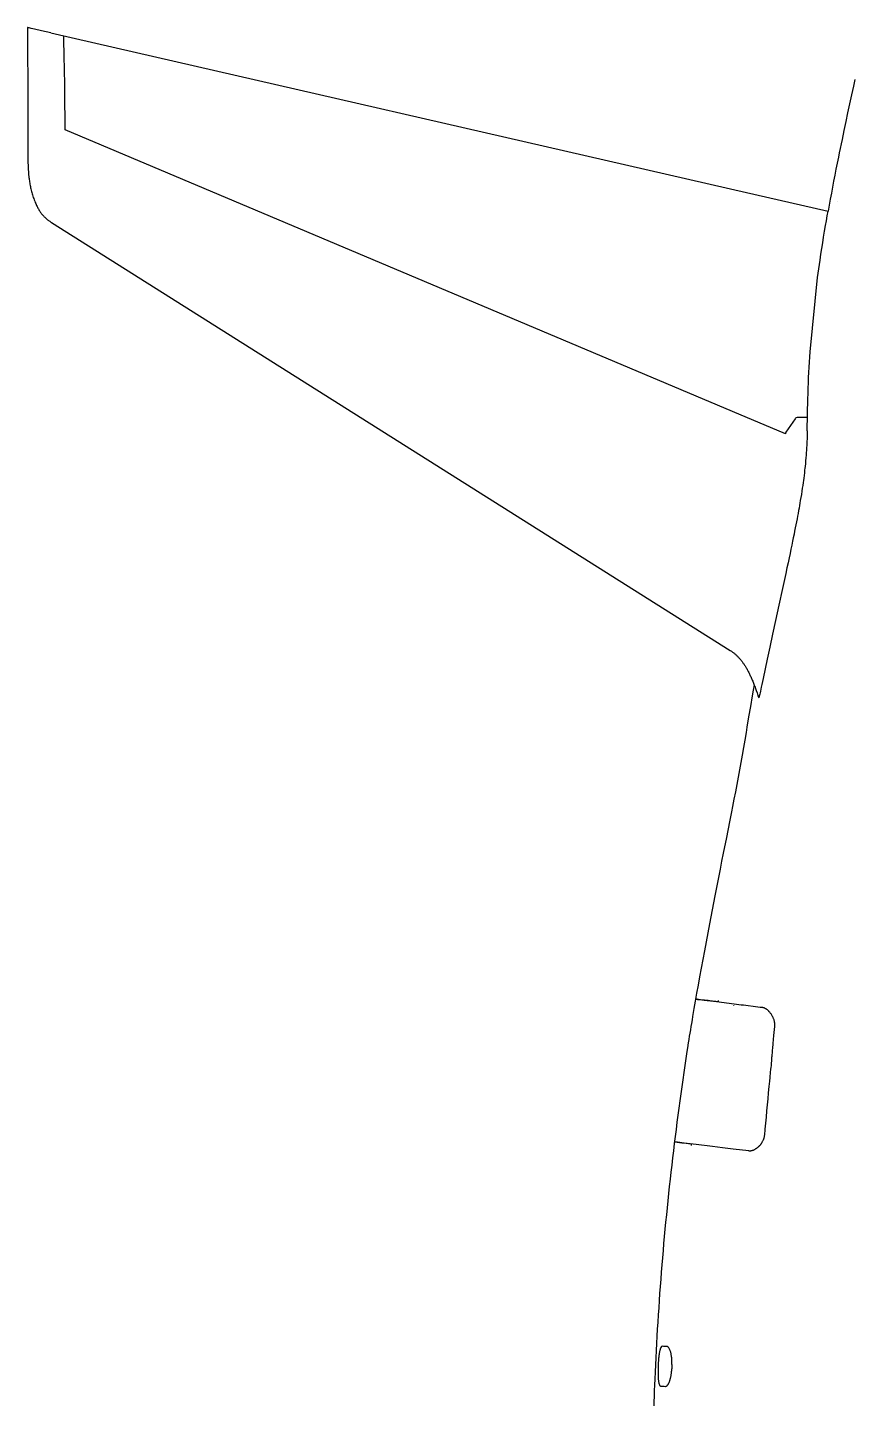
# Model space of a CAD drawing. Extents: x -62750 to 17911, y -49048 to 6133.
# Drawn here: x -6438 to -799, y -21692 to -12290 of the extents above; entities that cross this region are included whole.
import ezdxf

# ---------------------------------------------------------------- set-up
doc = ezdxf.new("R2010")
doc.units = 0
doc.layers.get('0').update_dxf_attribs({"linetype": 'CONTINUOUS'})

msp = doc.modelspace()

# ---------------------------------------------------------------- linework, layer by layer
at = {"color": 7}
for p, q in [((-6278.7, -12326.6), (-1642.9, -13390)), ((-6187.8, -12507.2), (-6190, -12347.4)), ((-1629.6, -14910.4), (-6181.7, -12988.4)), ((-1642.9, -13390.1), (-978.5, -13542.5)), ((-6275.7, -13619.9), (-1645.2, -16541)), ((-1269.7, -15062.4), (-1629.6, -14910.4)), ((-1203.1, -14959.7), (-1265.8, -15050.6)), ((-1125.3, -14950.2), (-1185, -14950.2))]:
    msp.add_line(p, q, dxfattribs=at)
at = {"color": 7, "ltscale": 0.003973}
msp.add_line((-912.9, -13477.7), (-912.9, -13477.5), dxfattribs=at)
at = {"color": 7, "ltscale": 0.003877}
msp.add_line((-912.9, -13477.6), (-912.9, -13477.7), dxfattribs=at)
at = {"color": 7, "ltscale": 2.74658e-05}
msp.add_line((-1203.1, -14959.7), (-1203.1, -14959.7), dxfattribs=at)
at = {"color": 7, "ltscale": 3.35693e-05}
msp.add_line((-1265.8, -15050.6), (-1265.8, -15050.6), dxfattribs=at)
at = {"color": 7, "ltscale": 0.160061}
msp.add_line((-1728, -18931.6), (-1729.3, -18937.9), dxfattribs=at)
at = {"color": 7, "ltscale": 0.155584}
msp.add_line((-1912, -19907.6), (-1913, -19913.8), dxfattribs=at)
at = {"color": 7, "ltscale": 0.153441}
msp.add_line((-2136.7, -21409.6), (-2137, -21415.8), dxfattribs=at)
at = {"color": 7}
for points in [[(-6438.1, -12290.2), (-6438.2, -12347.8), (-6438.1, -12404.9), (-6438, -12461.7), (-6437.8, -12518.3), (-6437.3, -12602.8), (-6437, -12659), (-6436.8, -12715.2), (-6436.7, -12771.4), (-6436.6, -12855.7), (-6436.5, -12967.9)], [(-6278.7, -12326.6), (-6343.2, -12311.8), (-6391.6, -12300.7), (-6412.5, -12295.9), (-6427, -12292.6), (-6434.2, -12291), (-6436.8, -12290.4), (-6438, -12290.2), (-6438.1, -12290.2), (-6438.1, -12290.2), (-6438.1, -12290.2)], [(-6182.7, -12880.1), (-6183.3, -12827.7), (-6184, -12777.9), (-6185, -12703.4), (-6187.1, -12554.3), (-6187.8, -12507.2)], [(-795.5, -12644.5), (-805.5, -12689.6), (-818.8, -12750.1), (-831.9, -12810.6), (-845, -12871.2), (-857.9, -12931.9), (-870.7, -12992.7), (-883.4, -13053.6), (-889.7, -13084), (-895.9, -13114.5), (-902.1, -13145), (-908.3, -13175.5), (-916.5, -13216.1), (-924.6, -13256.9), (-932.6, -13297.6), (-940.5, -13338.3), (-948.3, -13379.1), (-956, -13419.9), (-963.7, -13460.8), (-971.2, -13501.6), (-978.6, -13542.5)], [(-6181.7, -12988.4), (-6182.1, -12932.8), (-6182.7, -12880.1)], [(-6436.5, -12967.9), (-6436.4, -13011.2), (-6436.4, -13054), (-6436.5, -13096.8), (-6436.5, -13118.3), (-6436.5, -13139.8), (-6436.4, -13161.5), (-6436.3, -13172.4), (-6436.2, -13183.3), (-6436, -13194.3), (-6435.8, -13205.3), (-6435.5, -13216.4), (-6435.1, -13227.5), (-6434.6, -13238.8), (-6434.1, -13250), (-6433.4, -13261.4), (-6432.6, -13272.8), (-6431.7, -13284.3), (-6430.7, -13295.8), (-6429.5, -13307.5), (-6428.8, -13313.4), (-6428.1, -13319.2), (-6427, -13327.1), (-6425.9, -13335), (-6424.7, -13342.9), (-6423.4, -13350.9), (-6422.1, -13358.9), (-6420.6, -13366.9), (-6419, -13375), (-6417.3, -13383.2), (-6415.4, -13391.2), (-6413.5, -13399.5), (-6411.4, -13407.7), (-6409.2, -13415.9), (-6406.8, -13424.2), (-6404.4, -13432.5), (-6401.7, -13440.8), (-6398.9, -13449.2), (-6396, -13457.6), (-6392.9, -13465.9), (-6389.6, -13474.4), (-6386.2, -13482.8), (-6382.6, -13491.2), (-6379.7, -13497.6), (-6376.8, -13504), (-6373.7, -13510.3), (-6370.6, -13516.6)], [(-6370.6, -13516.6), (-6370.1, -13517.6), (-6369.1, -13519.4), (-6367.7, -13522.1), (-6366.2, -13524.9), (-6364.6, -13527.6), (-6361.7, -13532.7), (-6358.6, -13537.6), (-6355.5, -13542.5), (-6352.2, -13547.3), (-6349.1, -13551.7), (-6346.9, -13554.7), (-6344.6, -13557.7), (-6342.3, -13560.7), (-6340, -13563.6), (-6337.6, -13566.4), (-6335.1, -13569.3), (-6332.7, -13572.1), (-6330.1, -13574.8), (-6327.1, -13578), (-6324.1, -13581.2), (-6321, -13584.3), (-6317.8, -13587.3), (-6314.6, -13590.3), (-6311.3, -13593.2), (-6308, -13596.1), (-6304.6, -13599), (-6301.3, -13601.7), (-6297.9, -13604.4), (-6294.4, -13607), (-6290.9, -13609.6), (-6287.3, -13612.1), (-6283.7, -13614.6), (-6280.1, -13617), (-6276.3, -13619.5)], [(-1049.5, -13995.8), (-1045.4, -13965.9), (-1041.3, -13936), (-1037.1, -13906.2), (-1032.8, -13876.5), (-1029.9, -13856.8), (-1027, -13837.1), (-1021, -13797.7), (-1014.9, -13758.5), (-1008.6, -13719.4), (-1002.3, -13680.5), (-995.8, -13641.7), (-990.1, -13608.5), (-984.4, -13575.4), (-978.5, -13542.5)], [(-1120.6, -15042.2), (-1120.3, -15018.8), (-1120, -14995.4), (-1119.7, -14973.1), (-1119.3, -14950.9), (-1118.8, -14920.5), (-1118.1, -14890.1), (-1117.4, -14859.7), (-1116.4, -14823.3), (-1115.3, -14786.9), (-1114, -14750.5), (-1112.5, -14714.2), (-1111.7, -14696), (-1110.9, -14677.9), (-1109.2, -14642.8), (-1107.4, -14607.9), (-1105.4, -14572.9), (-1103.2, -14538), (-1100.9, -14503.1), (-1049.5, -13995.8)], [(-1120.6, -15042.2), (-1120.8, -15056.7), (-1121, -15071.2), (-1121.4, -15085.8), (-1121.9, -15100.3), (-1122.3, -15110), (-1122.7, -15119.7), (-1123.6, -15139.1), (-1124.7, -15158.5), (-1125.7, -15174.8), (-1126.8, -15191.2), (-1128.1, -15207.5), (-1129.7, -15226.7), (-1131.4, -15245.9), (-1133.2, -15265), (-1135.2, -15284.2), (-1136.6, -15297.5), (-1138.1, -15310.8), (-1140.3, -15329.1), (-1142.5, -15347.5), (-1144.9, -15365.8), (-1146.8, -15380.1), (-1148.7, -15394.3), (-1151.6, -15414.2), (-1154.5, -15434.1), (-1157.5, -15453.9), (-1160.8, -15475.2), (-1164.2, -15496.4), (-1167.7, -15517.6), (-1170.6, -15534.4), (-1173.5, -15551.2), (-1176.6, -15568.8), (-1179.8, -15586.3), (-1183.1, -15604.8), (-1186.5, -15623.3), (-1190.2, -15642.7), (-1193.9, -15662.1), (-1197.9, -15682.8), (-1202, -15703.5), (-1206.3, -15725.6), (-1210.8, -15747.7), (-1215.7, -15771.8), (-1220.6, -15795.8), (-1226, -15822.2), (-1231.6, -15848.5), (-1237.8, -15878.1), (-1244.1, -15907.7), (-1251.3, -15941.7), (-1258.6, -15975.7), (-1267.3, -16015.8), (-1276, -16056), (-1289.1, -16116.6), (-1314.2, -16232.1), (-1336.6, -16335.7), (-1356.8, -16429.3), (-1375.6, -16517.2), (-1393.4, -16600.8), (-1421.4, -16732.1)], [(-1645.2, -16541), (-1641.2, -16543.6), (-1637.1, -16546.3), (-1633.2, -16549), (-1629.3, -16551.8), (-1625.5, -16554.7), (-1621.7, -16557.6), (-1618, -16560.6), (-1614.4, -16563.6), (-1610.8, -16566.7), (-1607.2, -16569.9), (-1603.8, -16573.1), (-1600.3, -16576.3), (-1596.9, -16579.7), (-1593.6, -16583), (-1590.3, -16586.5), (-1587, -16590), (-1583.8, -16593.5), (-1580.7, -16597.1), (-1577.5, -16600.8), (-1574.4, -16604.5), (-1571.3, -16608.3), (-1568.3, -16612.2), (-1565.3, -16616.2), (-1562.3, -16620.1), (-1559.3, -16624.2), (-1556.4, -16628.4), (-1553.5, -16632.6), (-1550.6, -16636.9), (-1547.7, -16641.3), (-1544.9, -16645.8), (-1542, -16650.3), (-1539.2, -16655), (-1536.4, -16659.7), (-1533.6, -16664.5), (-1530.8, -16669.5), (-1528, -16674.5), (-1525.3, -16679.7), (-1522.5, -16684.9), (-1519.8, -16690.3), (-1517.1, -16695.7), (-1514.3, -16701.3), (-1511.6, -16707), (-1508.9, -16712.8), (-1506.2, -16718.7), (-1503.5, -16724.8), (-1500.8, -16731), (-1498.1, -16737.3), (-1495.4, -16743.7), (-1492.7, -16750.3), (-1490, -16756.8), (-1487.3, -16763.6), (-1484.7, -16770.4), (-1482, -16777.5), (-1479.3, -16784.6), (-1476.6, -16792), (-1473.9, -16799.4), (-1468.5, -16814.7), (-1462.9, -16830.6), (-1457.3, -16847.1), (-1451.7, -16864.3)], [(-1421.4, -16732.1), (-1430, -16771.9), (-1434.1, -16790.8), (-1437, -16804.4), (-1439.9, -16817.4), (-1442.5, -16828.7), (-1444.8, -16839.1), (-1446.6, -16846.3), (-1448.1, -16852.7), (-1449.1, -16856.7), (-1450, -16860), (-1450.5, -16861.6), (-1450.9, -16862.8), (-1451.2, -16863.7), (-1451.4, -16864.2), (-1451.5, -16864.3), (-1451.6, -16864.4), (-1451.6, -16864.4), (-1451.6, -16864.4), (-1451.6, -16864.3), (-1451.7, -16864.3)], [(-1483.2, -16774.2), (-1489.7, -16812.2), (-1496.2, -16850.3), (-1508.5, -16923.6), (-1520.4, -16994.3), (-1532.2, -17064.5), (-1538.1, -17099.5), (-1546.9, -17151.5), (-1555.9, -17203.4), (-1564.8, -17254.4), (-1573.9, -17305.4), (-1582.9, -17355.5), (-1592.1, -17405.6), (-1601.4, -17455.4), (-1610.9, -17505.1), (-1620.6, -17555.6), (-1630.4, -17606), (-1637.2, -17640.6), (-1650.8, -17709.6), (-1672, -17816.1), (-1693.5, -17924.3), (-1704.2, -17978.7), (-1715, -18033.2), (-1732.8, -18123.7), (-1750.4, -18214.3), (-1759.7, -18262.2), (-1768.9, -18310.1), (-1778.1, -18357.9), (-1787.2, -18405.7), (-1798.9, -18467.3), (-1810.6, -18529), (-1822.1, -18590.7), (-1833.1, -18649.7), (-1844, -18708.7), (-1854.8, -18767.8), (-1864.8, -18823.1), (-1874.7, -18878.5), (-1884.5, -18933.8), (-1893.3, -18984.3), (-1897.9, -19011.1), (-1902.5, -19038), (-1906.5, -19061.6), (-1910.4, -19085.2), (-1914.1, -19107.2), (-1917.7, -19129.2), (-1921.2, -19151.2), (-1924.8, -19173.2), (-1928.2, -19195.2), (-1931.7, -19217.3), (-1937.1, -19252.9), (-1940.7, -19276.7), (-1947.9, -19324.3)], [(-1796, -18929.7), (-1821.7, -18926.6), (-1849.5, -18923.3), (-1861.9, -18921.9), (-1870.2, -18920.8), (-1875.1, -18920.1), (-1876.3, -18919.9), (-1876.6, -18919.9), (-1876.7, -18919.9), (-1876.7, -18919.9), (-1876.7, -18919.9), (-1876.7, -18919.9), (-1876.7, -18919.9), (-1876.6, -18919.9), (-1875.1, -18920.1), (-1868.8, -18920.9), (-1854.9, -18922.7), (-1824.1, -18926.4), (-1739.2, -18936.8), (-1617.9, -18951.7), (-1570.1, -18957.6)], [(-1757.3, -18934.6), (-1765.9, -18933.5), (-1771.9, -18932.8), (-1783.8, -18931.2), (-1796, -18929.7)], [(-1570.2, -18957.6), (-1554.8, -18959.5), (-1457.9, -18971.4), (-1442.3, -18973.3), (-1428.2, -18975)], [(-1428.2, -18975), (-1425.6, -18975.4), (-1423, -18976), (-1420.4, -18976.6), (-1417.7, -18977.5), (-1415.1, -18978.5), (-1412.4, -18979.6), (-1409.8, -18980.9), (-1408.3, -18981.7), (-1406.7, -18982.5), (-1405.2, -18983.4), (-1403.7, -18984.4), (-1400.6, -18986.4), (-1397.6, -18988.6), (-1394.5, -18990.9), (-1392.4, -18992.8), (-1390.2, -18994.7), (-1388, -18996.7), (-1386.4, -18998.3), (-1384.8, -18999.9), (-1381.7, -19003.2), (-1378.6, -19006.7), (-1375.6, -19010.4), (-1372.6, -19014.2), (-1369.8, -19018.1), (-1367, -19022.2), (-1364.4, -19026.4), (-1361.8, -19030.7), (-1359.4, -19035.1), (-1358.3, -19037.3), (-1357.2, -19039.6), (-1355.4, -19043.4), (-1353.7, -19047.2), (-1352.1, -19051.1), (-1350.7, -19055), (-1349.3, -19058.9), (-1348.1, -19062.9), (-1347, -19067.2), (-1345.9, -19071.6), (-1345.5, -19073.7), (-1345.1, -19075.9), (-1344.6, -19078.8), (-1344.2, -19081.7), (-1343.9, -19084.6), (-1343.6, -19088.3), (-1343.4, -19091.9), (-1343.3, -19095.5), (-1343.4, -19099.1), (-1343.5, -19102.8), (-1343.8, -19106.4)], [(-1343.8, -19106.4), (-1349.8, -19166.9), (-1352.4, -19194.4), (-1354.9, -19221.2), (-1358.1, -19255.3), (-1359.1, -19266.6), (-1360.8, -19286), (-1361.9, -19298.6), (-1362.9, -19311.3), (-1363.4, -19317.8), (-1363.9, -19324.4)], [(-1947.9, -19324.3), (-1955.1, -19372.6), (-1962.2, -19420.9), (-1969.2, -19469.2), (-1976.1, -19517.5), (-1982.9, -19565.9), (-1989.6, -19614.4), (-1996.1, -19662.8), (-2002.6, -19711.3), (-2009, -19759.8), (-2015.2, -19808.3), (-2021.4, -19856.9), (-2027.4, -19905.5), (-2033.4, -19954.1), (-2039.2, -20002.7), (-2044.9, -20051.4), (-2050.5, -20100), (-2055.9, -20148.7), (-2061.3, -20197.4), (-2066.5, -20246.1), (-2071.6, -20294.8), (-2076.6, -20343.5), (-2081.5, -20392.2), (-2086.3, -20440.9), (-2090.9, -20489.6), (-2095.4, -20538.4), (-2099.8, -20587.1), (-2104.1, -20635.8), (-2108.2, -20684.5), (-2112.3, -20733.2), (-2116.2, -20782), (-2119.9, -20830.7), (-2123.6, -20879.3), (-2127.1, -20928.1), (-2130.5, -20976.8), (-2133.8, -21025.5), (-2137, -21074.1), (-2140, -21122.8), (-2143, -21171.5), (-2145.8, -21220.1), (-2148.5, -21268.8), (-2151, -21317.4), (-2153.5, -21366.1), (-2155.9, -21414.7), (-2158.1, -21463.3), (-2160.2, -21511.9), (-2161.9, -21552.4), (-2163.5, -21592.9), (-2165, -21633.4), (-2166.1, -21663.8), (-2167.2, -21694.1)], [(-1363.9, -19324.4), (-1365, -19340.4), (-1366.3, -19356.5), (-1367.6, -19371.3), (-1369, -19386.1), (-1370.1, -19397.6), (-1372.4, -19420.6), (-1375.8, -19452.7), (-1378.7, -19481.2), (-1380.2, -19495.4), (-1382.2, -19516.8)], [(-1519.3, -19955.7), (-1625.6, -19942.8), (-1699.4, -19933.8), (-1765.8, -19925.7), (-1878.6, -19911.8), (-1960.7, -19901.7), (-2004.4, -19896.3), (-2015.5, -19894.9), (-2019.4, -19894.4), (-2022.4, -19894.1), (-2024.5, -19893.8), (-2025.7, -19893.7), (-2025.9, -19893.6), (-2025.9, -19893.6), (-2025.9, -19893.6), (-2025.9, -19893.6), (-2025.8, -19893.7), (-2025.1, -19893.8), (-2023.4, -19894), (-2020.7, -19894.3), (-2006.7, -19896), (-1975.3, -19899.9), (-1965.2, -19901.1)], [(-1965.2, -19901.1), (-1929.4, -19905.5), (-1912, -19907.7)], [(-1413, -19848.3), (-1413.4, -19851.8), (-1413.9, -19855.4), (-1414.5, -19858.9), (-1415.3, -19862.5), (-1416.1, -19866), (-1417.1, -19869.4), (-1418, -19872.2), (-1418.9, -19874.9), (-1419.9, -19877.6), (-1420.7, -19879.6), (-1421.5, -19881.6), (-1423.3, -19885.6), (-1425.3, -19889.5), (-1427.2, -19893.1), (-1429.2, -19896.6), (-1431.3, -19900), (-1433.6, -19903.4), (-1435.9, -19906.8), (-1438.3, -19910), (-1440.3, -19912.6), (-1442.4, -19915.1), (-1444.5, -19917.6), (-1446.1, -19919.4), (-1447.8, -19921.1), (-1451.1, -19924.6), (-1454.5, -19927.9), (-1458, -19931), (-1461.5, -19934), (-1465.1, -19936.8), (-1467, -19938.2), (-1468.8, -19939.5), (-1470.6, -19940.8), (-1472.5, -19942), (-1475.2, -19943.8), (-1478, -19945.4), (-1480.8, -19946.9), (-1483.6, -19948.4), (-1486.9, -19949.9), (-1490.3, -19951.3), (-1492, -19952), (-1493.6, -19952.6), (-1495.8, -19953.3), (-1498.1, -19953.9), (-1500.2, -19954.5), (-1503, -19955.1), (-1505.8, -19955.6), (-1508.6, -19955.9), (-1511.3, -19956.1), (-1514, -19956.1), (-1516.7, -19956), (-1519.3, -19955.7)], [(-2129.8, -21335.7), (-2130.1, -21337.2), (-2131.2, -21344.5), (-2132.2, -21352)], [(-2127.4, -21322.8), (-2128.4, -21327.7), (-2129.1, -21331.6), (-2129.8, -21335.7)], [(-2067, -21295.7), (-2067.8, -21294.9), (-2068.5, -21294.2), (-2069.5, -21293.3), (-2070.5, -21292.5), (-2071.5, -21291.8), (-2072.7, -21291), (-2074, -21290.4), (-2075.2, -21290), (-2076.4, -21289.7), (-2077.7, -21289.6)], [(-2045.9, -21358.9), (-2046.7, -21353.1), (-2047.6, -21347.9), (-2048.5, -21342.8), (-2049.6, -21337.9), (-2050.7, -21333.2), (-2051.9, -21328.7), (-2053.1, -21324.4), (-2054.4, -21320.4), (-2055.7, -21316.5), (-2057.1, -21312.9)], [(-2132.2, -21352), (-2132.6, -21355.4), (-2133.4, -21362.3), (-2134.1, -21369.4), (-2134.9, -21378.5), (-2135.6, -21387.7)], [(-2043.4, -21413.2), (-2043.3, -21407.4), (-2043.2, -21401.8), (-2043.2, -21396.1), (-2043.4, -21390.6), (-2043.6, -21385.1), (-2043.9, -21379.7), (-2044.4, -21372.6), (-2044.7, -21369.1), (-2045.1, -21365.6), (-2045.5, -21362.2), (-2045.9, -21358.9)], [(-2136.8, -21509.8), (-2136.3, -21514.9), (-2135.8, -21519.9), (-2135.2, -21524.5), (-2134.5, -21529)], [(-2065.4, -21541), (-2063.8, -21537.8), (-2062.3, -21534.4), (-2060.8, -21530.8), (-2059.6, -21527.8), (-2057.9, -21523), (-2056.8, -21519.7), (-2056, -21516.9), (-2055.1, -21514.1), (-2054.3, -21511.1), (-2053.5, -21508.2), (-2052.5, -21504), (-2051.5, -21499.7), (-2050.5, -21495), (-2049.6, -21490.2), (-2048.6, -21485), (-2047.8, -21479.6), (-2047, -21474.1), (-2046.2, -21467.6), (-2045.6, -21461), (-2045, -21454.4), (-2044.6, -21447.8), (-2044.4, -21441.2)], [(-2131.1, -21544.8), (-2130.1, -21547.8), (-2129.2, -21550.2), (-2128.2, -21552.3), (-2127.7, -21553.3), (-2127.2, -21554.2), (-2126.3, -21555.8), (-2125.8, -21556.5), (-2125.2, -21557.2), (-2124.7, -21557.7), (-2124.2, -21558.3), (-2123.3, -21559), (-2122.4, -21559.6), (-2121.5, -21560), (-2120.6, -21560.3), (-2119.6, -21560.4)], [(-2087.1, -21561.6), (-2086, -21561.6), (-2084.8, -21561.4), (-2083.7, -21561.2), (-2082.5, -21560.8), (-2081.3, -21560.2), (-2080.6, -21559.8), (-2079.9, -21559.4), (-2079.1, -21558.9), (-2078.4, -21558.4), (-2076.9, -21557.1), (-2075.4, -21555.7), (-2073.9, -21554.1), (-2072.5, -21552.3), (-2071, -21550.4), (-2069.7, -21548.5), (-2068.5, -21546.5), (-2067.2, -21544.4), (-2066.3, -21542.7), (-2065.4, -21541)]]:
    msp.add_lwpolyline(points, dxfattribs=at)
for centre, radius, start, end in [((-6267.7, -13607.4), 14.9, 234.40013, 237.35772), ((-1185, -14972.2), 22, 90.00052, 145.37455), ((-5372.2, -14915.4), 4252.9, 358.29314, 359.1456), ((-1247.7, -15063.1), 22, 145.37354, 178.08459), ((-3370.5, -32395.8), 13557.5, 83.04714, 83.16658), ((-1708, -18935.6), 20.4, 159.79281, 168.71241), ((-1636.7, -18961), 15, 347.36721, 354.8525), ((185554.8, -37030.7), 187755.7, 174.64765, 174.749242), ((-1889.3, -19917.7), 24, 170.54869, 178.80082), ((-1837.1, -19902.6), 18.4, 343.28915, 349.7124), ((-1930.7, -21364.6), 201.1, 166.07158, 167.98734), ((-2069.6, -21322.1), 55.6, 154.99213, 156.78457), ((-2082.3, -21316.1), 41.6, 150.42128, 155.12543), ((-4913.2, -95083), 73847.9, 87.799486, 87.824294), ((21683.9, -22358.1), 23839.5, 177.73455, 177.78717), ((-1351.8, -21440.8), 785.6, 176.12473, 177.72617), ((26309.1, -22381), 28369, 178.04495, 178.10154), ((-1954.3, -21500.1), 182.5, 189.11697, 189.57052), ((2033.8, 88828.8), 110467.3, 267.84525, 267.8621)]:
    msp.add_arc(centre, radius, start, end, dxfattribs=at)
for centre, major_axis, ratio, start_param, end_param in [((-2095.7, -21569.2), (-14.3, 280.9), 0.143732, 0.350916, 0.442075), ((-2106.9, -21448.7), (-3.2, 160.2), 0.181883, 0.381753, 0.470909), ((-2104.2, -21463.1), (-5.9, 174.8), 0.178733, 6.270469, 6.565002), ((-2073.3, -21382.1), (-5.1, 92.4), 0.318446, 5.54136, 5.901215), ((-2120.7, -21432.6), (5.3, 116), 0.145289, 1.621101, 1.950293), ((-1972.8, -21005.9), (136.6, 573.9), 0.163106, 2.564867, 2.626448), ((-2102, -21370.2), (19.1, 188.5), 0.164333, 2.306369, 2.421117), ((-2107.8, -21405.6), (13.1, 153.8), 0.179493, 2.532959, 2.626995), ((-2099.3, -21369.8), (20.9, 190.3), 0.172908, 2.676375, 2.756061)]:
    msp.add_ellipse(centre, major_axis=major_axis, ratio=ratio, start_param=start_param, end_param=end_param, dxfattribs=at)

doc.saveas('drawing.dxf')
